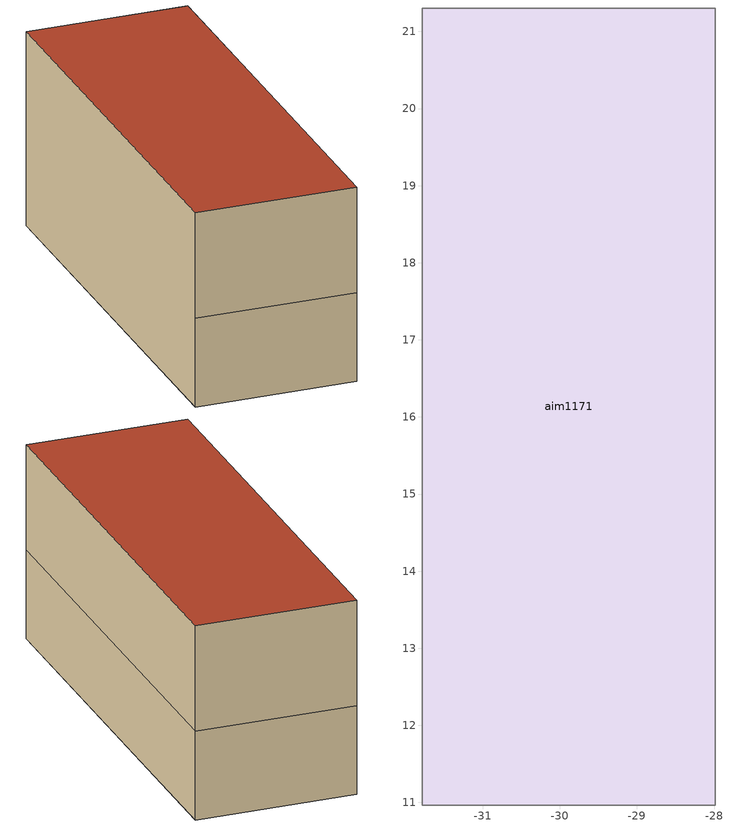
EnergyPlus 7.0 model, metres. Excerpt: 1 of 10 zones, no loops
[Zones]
aim1171
 floor to aim0014 (construction-33): -27.99,10.97 -27.99,21.3 -31.78,21.3 -31.78,10.97 z2.48
 wall to aim0014 (construction-31): -31.78,10.97 -27.99,10.97 -27.99,21.3 -31.78,21.3 z2.48:4.61
 wall to aim0443 (construction-31): -31.78,10.97 -27.99,10.97 -27.99,21.3 -31.78,21.3 z4.61:7.16
 wall to aim0066 (construction-31): -31.78,21.3 -31.78,10.97 z2.48:7.16
 roof outside (construction-51): -31.78,10.97 -27.99,10.97 -27.99,21.3 -31.78,21.3 z7.16
[Site:Location]
San Diego  TX United States: Latitude {deg}=27.7643; Longitude {deg}=-98.2394; Time Zone {hr}=-8.18662; Elevation {m}=44
[Site:GroundTemperature:BuildingSurface]
18.89, 18.92, 19.02, 19.12, 19.21, 19.23, 19.07, 19.32, 19.09, 19.21, 19.13, 18.96
[SizingPeriod:DesignDay] Day of Month=21; Humidity Indicating Type=Wet-Bulb
Name | Maximum Dry-Bulb Temperature {C} | Wet-Bulb at Max {C} | Barometric Pressure {Pa} | Wind Speed {m/s} | Wind Direction {deg} | Month | Day Type | Daily Dry-Bulb Temperature Range {deltaC} | Barometric Pressure {Pa}}
GBS_04R20_150045 Winter | -0.8 | -0.8 | 99400 | 4.9 | 360 | 1 | WinterDesignDay
GBS_04R20_150045 Summer | 35.5 | 25.4 |  | 0 | 0 | 7 | SummerDesignDay | 11 | 99800
[BUILDING]
Pharmacy: Building Azimuth=0; Building Terrain=Suburbs; Loads Convergence Tolerance=4E-02; Temperature Convergence Tolerance=4E-01; Solar Distribution=MinimalShadowing; Max Number of Warmup Days=25; Minimum Number of Warmup Days=6
[MATERIAL]
mat-384: Smooth, 0.01905, 0.11544, 512.591, 1381.644, 0.9, 0.75, 0.75
mat-353: Smooth, 0.01588, 0.160266, 800.923, 837.36, 0.9, 0.75, 0.75
mat-247: Smooth, 0.00954, 0.162516, 1121.29, 1465.38, 0.9, 0.75, 0.75
mat-416: Smooth, 0.0762, 0.0415376, 240.277, 711.756, 0.9, 0.75, 0.75
mat-223: Smooth, 0.01271, 0.0571142, 288.332, 1339.776, 0.9, 0.75, 0.75
[MATERIAL:NoMass]
mat-244: Smooth, 0.0105666
[MATERIAL:AirGap]
mat-464: 0.109188
[CONSTRUCTION]
construction-31: mat-353, mat-464, mat-353
construction-51: mat-247, mat-244, mat-416, mat-416, mat-384
construction-33: mat-223
[ZONE]
aim1171: 0, 0, 0, 0, 1, 1, 4.03251, 158.275, 39.2497
